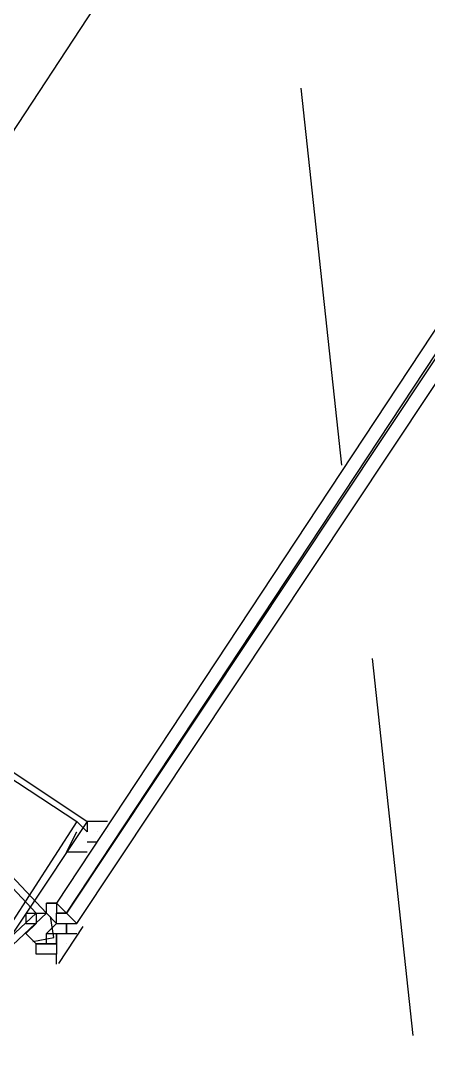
# Model space of a CAD drawing. Header units: feet. Extents: x -84 to 198, y -22 to 181.
# Drawn here: x 134.633 to 135.167, y 96.604 to 97.973 of the extents above; entities that cross this region are included whole.
import ezdxf

# ---------------------------------------------------------------- set-up
doc = ezdxf.new("R2010")
doc.units = ezdxf.units.FT
doc.layers.add('A-LINEA', color=7, linetype='CONTINUOUS')

msp = doc.modelspace()

# ---------------------------------------------------------------- linework, layer by layer
at = {"layer": 'A-LINEA'}
for p, q in [((134.24, 97.2444), (136, 99.9244)), ((134.24, 97.2444), (136, 99.9244)), ((135, 97.8844), (135.0533, 97.3911)), ((135.0933, 97.1378), (135.1467, 96.6444)), ((134.7333, 96.9111), (134.7333, 96.9111)), ((134.7333, 96.9111), (134.7333, 96.9111)), ((134.6667, 96.8178), (134.6667, 96.8178)), ((134.6667, 96.8178), (134.6667, 96.8178)), ((134.68, 96.8178), (134.6667, 96.8178)), ((134.6667, 96.8178), (134.6667, 96.8178)), ((134.6667, 96.8178), (134.6667, 96.8178)), ((134.6667, 96.8044), (134.6667, 96.8178)), ((134.6667, 96.8178), (134.6667, 96.8178)), ((134.6667, 96.8178), (134.6667, 96.8178)), ((134.68, 96.8178), (134.6667, 96.8178)), ((134.6667, 96.8178), (134.6667, 96.8178)), ((134.6667, 96.8178), (134.6667, 96.8178)), ((134.6667, 96.8044), (134.6667, 96.8178)), ((134.6533, 96.8044), (134.6533, 96.8044)), ((134.6533, 96.8044), (134.6533, 96.8044)), ((134.68, 96.8044), (134.68, 96.8044)), ((134.68, 96.8044), (134.68, 96.8044)), ((134.68, 96.8044), (134.68, 96.8044)), ((134.68, 96.8044), (134.6933, 96.8044)), ((134.68, 96.8044), (134.68, 96.8044)), ((134.68, 96.8044), (134.68, 96.8044)), ((134.68, 96.8044), (134.68, 96.8044)), ((134.68, 96.8044), (134.68, 96.8044)), ((134.68, 96.8044), (134.68, 96.8044)), ((134.68, 96.8044), (134.68, 96.8044)), ((134.68, 96.8044), (134.68, 96.8044)), ((134.68, 96.7911), (134.68, 96.8044)), ((134.6933, 96.8044), (134.68, 96.8044)), ((134.68, 96.7911), (134.68, 96.8044)), ((134.68, 96.8044), (134.68, 96.8044)), ((134.68, 96.8044), (134.68, 96.8044)), ((134.68, 96.8044), (134.68, 96.8044)), ((134.68, 96.8044), (134.68, 96.8044)), ((134.68, 96.8044), (134.68, 96.8044)), ((134.68, 96.8044), (134.6933, 96.8044)), ((134.68, 96.8044), (134.68, 96.8044)), ((134.68, 96.8044), (134.68, 96.8044)), ((134.68, 96.8044), (134.68, 96.8044)), ((134.68, 96.8044), (134.68, 96.8044)), ((134.68, 96.8044), (134.68, 96.8044)), ((134.68, 96.8044), (134.68, 96.8044)), ((134.68, 96.8044), (134.68, 96.8044)), ((134.68, 96.7911), (134.68, 96.8044)), ((134.6933, 96.8044), (134.68, 96.8044)), ((134.68, 96.7911), (134.68, 96.8044)), ((134.68, 96.8044), (134.68, 96.8044)), ((134.68, 96.8044), (134.68, 96.8044)), ((134.6933, 96.8044), (134.6933, 96.8044)), ((134.6933, 96.8044), (134.6933, 96.8044)), ((134.6933, 96.8044), (134.6933, 96.8044)), ((134.6933, 96.8044), (134.6933, 96.8044)), ((134.6933, 96.8044), (134.6933, 96.8044)), ((134.6933, 96.8044), (134.6933, 96.8044)), ((134.6933, 96.8044), (134.6933, 96.8044)), ((134.6933, 96.8044), (134.6933, 96.8044)), ((134.6933, 96.8044), (134.6933, 96.8044)), ((134.6933, 96.8044), (134.6933, 96.8044)), ((134.6933, 96.8044), (134.6933, 96.8044)), ((134.6933, 96.8044), (134.6933, 96.8044)), ((134.6933, 96.8044), (134.6933, 96.8044)), ((134.6933, 96.8044), (134.6933, 96.8044)), ((134.6933, 96.8044), (134.6933, 96.8044)), ((134.6933, 96.8044), (134.6933, 96.8044)), ((134.68, 96.7911), (134.68, 96.7911)), ((134.68, 96.7911), (134.68, 96.7911)), ((134.68, 96.7911), (134.68, 96.7911)), ((134.68, 96.7911), (134.6933, 96.7911)), ((134.68, 96.7911), (134.68, 96.7911)), ((134.68, 96.7911), (134.68, 96.7911)), ((134.68, 96.7911), (134.68, 96.7911)), ((134.68, 96.7911), (134.68, 96.7911)), ((134.68, 96.7911), (134.68, 96.7911)), ((134.68, 96.7911), (134.68, 96.7911)), ((134.68, 96.7911), (134.6933, 96.7911)), ((134.68, 96.7911), (134.68, 96.7911)), ((134.68, 96.7911), (134.68, 96.7911)), ((134.68, 96.7911), (134.68, 96.7911)), ((134.68, 96.7911), (134.68, 96.7911)), ((134.68, 96.7911), (134.68, 96.7911)), ((134.68, 96.7911), (134.68, 96.7911)), ((134.68, 96.7911), (134.68, 96.7911)), ((134.68, 96.7911), (134.68, 96.7911)), ((134.68, 96.7911), (134.68, 96.7911)), ((134.68, 96.7911), (134.68, 96.7911)), ((134.68, 96.7911), (134.68, 96.7911)), ((134.68, 96.7911), (134.68, 96.7911)), ((134.68, 96.7911), (134.68, 96.7911)), ((134.68, 96.7911), (134.6933, 96.7911)), ((134.68, 96.7911), (134.68, 96.7911)), ((134.68, 96.7911), (134.68, 96.7911)), ((134.68, 96.7911), (134.68, 96.7911)), ((134.68, 96.7911), (134.68, 96.7911)), ((134.68, 96.7911), (134.68, 96.7911)), ((134.68, 96.7911), (134.68, 96.7911)), ((134.68, 96.7911), (134.6933, 96.7911)), ((134.68, 96.7911), (134.68, 96.7911)), ((134.68, 96.7911), (134.68, 96.7911)), ((134.68, 96.7911), (134.68, 96.7911)), ((134.68, 96.7911), (134.68, 96.7911)), ((134.68, 96.7911), (134.68, 96.7911)), ((134.68, 96.7911), (134.68, 96.7911)), ((134.68, 96.7911), (134.68, 96.7911)), ((134.68, 96.7911), (134.68, 96.7911)), ((134.68, 96.7911), (134.68, 96.7911)), ((134.68, 96.7911), (134.68, 96.7911)), ((134.7146, 96.7871), (134.6826, 96.7387)), ((134.7146, 96.7871), (134.6826, 96.7387)), ((134.6933, 96.7911), (134.6933, 96.7911)), ((134.6933, 96.7911), (134.6933, 96.7778)), ((134.6933, 96.7911), (134.6933, 96.7911)), ((134.6933, 96.7911), (134.6933, 96.7911)), ((134.6933, 96.7911), (134.6933, 96.7911)), ((134.6933, 96.7911), (134.6933, 96.7911)), ((134.6933, 96.7911), (134.7067, 96.7911)), ((134.6933, 96.7911), (134.6933, 96.7911)), ((134.6933, 96.7911), (134.6933, 96.7911)), ((134.6933, 96.7911), (134.6933, 96.7911)), ((134.6933, 96.7911), (134.6933, 96.7911)), ((134.6933, 96.7911), (134.6933, 96.7911)), ((134.6933, 96.7778), (134.6933, 96.7911)), ((134.6933, 96.7778), (134.6933, 96.7911)), ((134.6933, 96.7911), (134.6933, 96.7911)), ((134.6933, 96.7778), (134.6933, 96.7911)), ((134.6933, 96.7911), (134.6933, 96.7911)), ((134.6933, 96.7911), (134.6933, 96.7911)), ((134.6933, 96.7911), (134.6933, 96.7911)), ((134.6933, 96.7911), (134.6933, 96.7911)), ((134.6933, 96.7911), (134.6933, 96.7911)), ((134.6933, 96.7911), (134.6933, 96.7911)), ((134.6933, 96.7911), (134.6933, 96.7911)), ((134.6933, 96.7911), (134.6933, 96.7911)), ((134.6933, 96.7911), (134.6933, 96.7911)), ((134.6933, 96.7911), (134.6933, 96.7911)), ((134.6933, 96.7911), (134.6933, 96.7911)), ((134.6933, 96.7911), (134.6933, 96.7911)), ((134.6933, 96.7911), (134.6933, 96.7911)), ((134.6933, 96.7911), (134.6933, 96.7778)), ((134.6933, 96.7911), (134.6933, 96.7911)), ((134.6933, 96.7911), (134.6933, 96.7911)), ((134.6933, 96.7911), (134.6933, 96.7911)), ((134.6933, 96.7911), (134.6933, 96.7911)), ((134.6933, 96.7911), (134.7067, 96.7911)), ((134.6933, 96.7911), (134.6933, 96.7911)), ((134.6933, 96.7911), (134.6933, 96.7911)), ((134.6933, 96.7911), (134.6933, 96.7911)), ((134.6933, 96.7911), (134.6933, 96.7911)), ((134.6933, 96.7911), (134.6933, 96.7911)), ((134.6933, 96.7778), (134.6933, 96.7911)), ((134.6933, 96.7778), (134.6933, 96.7911)), ((134.6933, 96.7911), (134.6933, 96.7911)), ((134.6933, 96.7778), (134.6933, 96.7911)), ((134.6933, 96.7911), (134.6933, 96.7911)), ((134.6933, 96.7911), (134.6933, 96.7911)), ((134.6933, 96.7911), (134.6933, 96.7911)), ((134.6933, 96.7911), (134.6933, 96.7911)), ((134.6933, 96.7911), (134.6933, 96.7911)), ((134.6933, 96.7911), (134.6933, 96.7911)), ((134.6933, 96.7911), (134.6933, 96.7911)), ((134.6933, 96.7911), (134.6933, 96.7911)), ((134.6933, 96.7911), (134.6933, 96.7911)), ((134.6933, 96.7911), (134.6933, 96.7911)), ((134.6933, 96.7911), (134.6933, 96.7911)), ((134.6933, 96.7911), (134.6933, 96.7911)), ((134.7067, 96.7911), (134.7067, 96.7911)), ((134.7067, 96.7911), (134.7067, 96.7911)), ((134.7067, 96.7911), (134.7067, 96.7911)), ((134.7067, 96.7911), (134.7067, 96.7911)), ((134.7067, 96.7911), (134.7067, 96.7911)), ((134.7067, 96.7911), (134.7067, 96.7911)), ((134.7067, 96.7911), (134.7067, 96.7911)), ((134.7067, 96.7911), (134.7067, 96.7911)), ((134.7067, 96.7911), (134.7067, 96.7911)), ((134.7067, 96.7911), (134.7067, 96.7911)), ((134.7067, 96.7911), (134.7067, 96.7911)), ((134.7067, 96.7911), (134.7067, 96.7911)), ((134.7067, 96.7911), (134.7067, 96.7911)), ((134.7067, 96.7911), (134.7067, 96.7911)), ((134.7067, 96.7911), (134.7067, 96.7911)), ((134.7067, 96.7911), (134.7067, 96.7911)), ((134.7067, 96.7911), (134.7067, 96.7911)), ((134.7067, 96.7911), (134.7067, 96.7911)), ((134.7067, 96.7911), (134.7067, 96.7911)), ((134.7067, 96.7911), (134.7067, 96.7911)), ((134.7067, 96.7911), (134.7067, 96.7911)), ((134.7067, 96.7911), (134.7067, 96.7911)), ((134.64, 96.7778), (134.64, 96.7778)), ((134.64, 96.7778), (134.64, 96.7778)), ((134.64, 96.7778), (134.64, 96.7778)), ((134.64, 96.7778), (134.64, 96.7778)), ((134.6667, 96.7778), (134.6667, 96.7778)), ((134.6667, 96.7778), (134.6667, 96.7778)), ((134.6667, 96.7778), (134.6667, 96.7778)), ((134.6667, 96.7778), (134.6667, 96.7778)), ((134.6667, 96.7778), (134.6667, 96.7778)), ((134.6667, 96.7778), (134.6667, 96.7778)), ((134.6667, 96.7778), (134.68, 96.7778)), ((134.6667, 96.7778), (134.68, 96.7778)), ((134.6667, 96.7644), (134.6667, 96.7778)), ((134.6667, 96.7778), (134.6667, 96.7778)), ((134.6667, 96.7778), (134.6667, 96.7778)), ((134.6667, 96.7778), (134.6667, 96.7778)), ((134.6667, 96.7778), (134.6667, 96.7778)), ((134.6667, 96.7778), (134.6667, 96.7778)), ((134.6667, 96.7778), (134.6667, 96.7778)), ((134.6667, 96.7778), (134.68, 96.7778)), ((134.6667, 96.7778), (134.68, 96.7778)), ((134.6667, 96.7644), (134.6667, 96.7778)), ((134.68, 96.7778), (134.68, 96.7778)), ((134.68, 96.7778), (134.68, 96.7644)), ((134.68, 96.7778), (134.68, 96.7778)), ((134.68, 96.7778), (134.6933, 96.7778)), ((134.68, 96.7778), (134.68, 96.7778)), ((134.68, 96.7778), (134.68, 96.7778)), ((134.68, 96.7778), (134.68, 96.7778)), ((134.68, 96.7778), (134.68, 96.7778)), ((134.68, 96.7778), (134.68, 96.7778)), ((134.68, 96.7778), (134.68, 96.7778)), ((134.68, 96.7778), (134.68, 96.7778)), ((134.68, 96.7778), (134.68, 96.7778)), ((134.68, 96.7778), (134.68, 96.7778)), ((134.68, 96.7778), (134.68, 96.7778)), ((134.68, 96.7778), (134.6933, 96.7778)), ((134.68, 96.7778), (134.68, 96.7778)), ((134.68, 96.7778), (134.68, 96.7778)), ((134.68, 96.7778), (134.68, 96.7778)), ((134.68, 96.7778), (134.68, 96.7778)), ((134.68, 96.7644), (134.68, 96.7778)), ((134.68, 96.7778), (134.68, 96.7778)), ((134.68, 96.7778), (134.68, 96.7778)), ((134.68, 96.7778), (134.68, 96.7778)), ((134.68, 96.7778), (134.68, 96.7778)), ((134.68, 96.7778), (134.68, 96.7778)), ((134.68, 96.7778), (134.68, 96.7778)), ((134.68, 96.7778), (134.68, 96.7778)), ((134.68, 96.7778), (134.68, 96.7778)), ((134.68, 96.7778), (134.68, 96.7778)), ((134.68, 96.7778), (134.68, 96.7778)), ((134.68, 96.7778), (134.68, 96.7778)), ((134.68, 96.7778), (134.68, 96.7644)), ((134.68, 96.7778), (134.68, 96.7778)), ((134.68, 96.7778), (134.6933, 96.7778)), ((134.68, 96.7778), (134.68, 96.7778)), ((134.68, 96.7778), (134.68, 96.7778)), ((134.68, 96.7778), (134.68, 96.7778)), ((134.68, 96.7778), (134.68, 96.7778)), ((134.68, 96.7778), (134.68, 96.7778)), ((134.68, 96.7778), (134.68, 96.7778)), ((134.68, 96.7778), (134.68, 96.7778)), ((134.68, 96.7778), (134.68, 96.7778)), ((134.68, 96.7778), (134.68, 96.7778)), ((134.68, 96.7778), (134.68, 96.7778)), ((134.68, 96.7778), (134.6933, 96.7778)), ((134.68, 96.7778), (134.68, 96.7778)), ((134.68, 96.7778), (134.68, 96.7778)), ((134.68, 96.7778), (134.68, 96.7778)), ((134.68, 96.7778), (134.68, 96.7778)), ((134.68, 96.7644), (134.68, 96.7778)), ((134.68, 96.7778), (134.68, 96.7778)), ((134.68, 96.7778), (134.68, 96.7778)), ((134.68, 96.7778), (134.68, 96.7778)), ((134.68, 96.7778), (134.68, 96.7778)), ((134.68, 96.7778), (134.68, 96.7778)), ((134.68, 96.7778), (134.68, 96.7778)), ((134.68, 96.7778), (134.68, 96.7778)), ((134.68, 96.7778), (134.68, 96.7778)), ((134.68, 96.7778), (134.68, 96.7778)), ((134.68, 96.7778), (134.68, 96.7778)), ((134.6933, 96.7778), (134.6933, 96.7778)), ((134.6933, 96.7778), (134.6933, 96.7778)), ((134.6933, 96.7778), (134.7067, 96.7778)), ((134.6933, 96.7778), (134.6933, 96.7778)), ((134.6933, 96.7778), (134.6933, 96.7778)), ((134.6933, 96.7778), (134.6933, 96.7778)), ((134.6933, 96.7778), (134.6933, 96.7778)), ((134.6933, 96.7778), (134.6933, 96.7778)), ((134.6933, 96.7778), (134.6933, 96.7778)), ((134.6933, 96.7778), (134.6933, 96.7778)), ((134.6933, 96.7778), (134.6933, 96.7778)), ((134.6933, 96.7778), (134.6933, 96.7778)), ((134.6933, 96.7778), (134.6933, 96.7778)), ((134.6933, 96.7778), (134.6933, 96.7778)), ((134.6933, 96.7778), (134.6933, 96.7778)), ((134.6933, 96.7778), (134.6933, 96.7778)), ((134.6933, 96.7778), (134.6933, 96.7778)), ((134.6933, 96.7778), (134.6933, 96.7778)), ((134.6933, 96.7778), (134.6933, 96.7778)), ((134.6933, 96.7778), (134.6933, 96.7778)), ((134.6933, 96.7778), (134.6933, 96.7778)), ((134.6933, 96.7778), (134.6933, 96.7778)), ((134.6933, 96.7778), (134.6933, 96.7778)), ((134.6933, 96.7778), (134.6933, 96.7778)), ((134.6933, 96.7778), (134.6933, 96.7778)), ((134.6933, 96.7778), (134.6933, 96.7778)), ((134.6933, 96.7778), (134.6933, 96.7778)), ((134.6933, 96.7778), (134.6933, 96.7778)), ((134.6933, 96.7778), (134.6933, 96.7778)), ((134.6933, 96.7778), (134.6933, 96.7778)), ((134.6933, 96.7778), (134.6933, 96.7778)), ((134.6933, 96.7778), (134.6933, 96.7778)), ((134.6933, 96.7778), (134.6933, 96.7778)), ((134.6933, 96.7778), (134.6933, 96.7778)), ((134.6933, 96.7778), (134.6933, 96.7778)), ((134.6933, 96.7778), (134.7067, 96.7778)), ((134.6933, 96.7778), (134.6933, 96.7778)), ((134.6933, 96.7778), (134.6933, 96.7778)), ((134.6933, 96.7778), (134.6933, 96.7778)), ((134.6933, 96.7778), (134.6933, 96.7778)), ((134.6933, 96.7778), (134.6933, 96.7778)), ((134.6933, 96.7778), (134.6933, 96.7778)), ((134.6933, 96.7778), (134.6933, 96.7778)), ((134.6933, 96.7778), (134.6933, 96.7778)), ((134.6933, 96.7778), (134.6933, 96.7778)), ((134.6933, 96.7778), (134.6933, 96.7778)), ((134.6933, 96.7778), (134.6933, 96.7778)), ((134.6933, 96.7778), (134.6933, 96.7778)), ((134.6933, 96.7778), (134.6933, 96.7778)), ((134.6933, 96.7778), (134.6933, 96.7778)), ((134.6933, 96.7778), (134.6933, 96.7778)), ((134.6933, 96.7778), (134.6933, 96.7778)), ((134.6933, 96.7778), (134.6933, 96.7778)), ((134.6933, 96.7778), (134.6933, 96.7778)), ((134.6933, 96.7778), (134.6933, 96.7778)), ((134.6933, 96.7778), (134.6933, 96.7778)), ((134.6933, 96.7778), (134.6933, 96.7778)), ((134.6933, 96.7778), (134.6933, 96.7778)), ((134.6933, 96.7778), (134.6933, 96.7778)), ((134.6933, 96.7778), (134.6933, 96.7778)), ((134.6933, 96.7778), (134.6933, 96.7778)), ((134.6933, 96.7778), (134.6933, 96.7778)), ((134.6933, 96.7778), (134.6933, 96.7778)), ((134.6933, 96.7778), (134.6933, 96.7778)), ((134.6933, 96.7778), (134.6933, 96.7778)), ((134.6933, 96.7778), (134.6933, 96.7778)), ((134.7067, 96.7778), (134.7067, 96.7778)), ((134.7067, 96.7778), (134.7067, 96.7778)), ((134.6533, 96.7644), (134.6533, 96.7644)), ((134.6533, 96.7644), (134.6533, 96.7644)), ((134.6533, 96.7644), (134.6533, 96.7644)), ((134.6533, 96.7644), (134.6533, 96.7644)), ((134.6533, 96.7644), (134.6667, 96.7644)), ((134.6533, 96.7644), (134.6533, 96.7644)), ((134.6533, 96.7644), (134.6667, 96.7644)), ((134.6533, 96.7644), (134.6533, 96.7644)), ((134.6533, 96.7644), (134.6533, 96.7644)), ((134.6533, 96.7644), (134.6533, 96.7644)), ((134.6533, 96.7644), (134.6533, 96.7644)), ((134.6533, 96.7644), (134.6667, 96.7644)), ((134.6533, 96.7644), (134.6533, 96.7644)), ((134.6533, 96.7644), (134.6533, 96.7644)), ((134.6533, 96.7644), (134.6533, 96.7644)), ((134.6533, 96.7644), (134.6533, 96.7644)), ((134.6533, 96.7644), (134.6533, 96.7644)), ((134.6533, 96.7644), (134.6533, 96.7644)), ((134.6533, 96.7644), (134.6533, 96.7644)), ((134.6533, 96.7644), (134.6533, 96.7644)), ((134.6667, 96.7644), (134.6533, 96.7644)), ((134.6667, 96.7644), (134.6533, 96.7644)), ((134.6533, 96.7644), (134.6533, 96.7644)), ((134.6533, 96.7644), (134.6533, 96.7644)), ((134.6533, 96.7644), (134.6533, 96.7644)), ((134.6533, 96.7644), (134.6533, 96.7644)), ((134.6533, 96.7644), (134.6533, 96.7644)), ((134.6533, 96.7644), (134.6533, 96.7644)), ((134.6533, 96.7644), (134.6667, 96.7644)), ((134.6533, 96.7644), (134.6533, 96.7644)), ((134.6533, 96.7644), (134.6667, 96.7644)), ((134.6533, 96.7644), (134.6533, 96.7644)), ((134.6533, 96.7644), (134.6533, 96.7644)), ((134.6533, 96.7644), (134.6533, 96.7644)), ((134.6533, 96.7644), (134.6533, 96.7644)), ((134.6533, 96.7644), (134.6667, 96.7644)), ((134.6533, 96.7644), (134.6533, 96.7644)), ((134.6533, 96.7644), (134.6533, 96.7644)), ((134.6533, 96.7644), (134.6533, 96.7644)), ((134.6533, 96.7644), (134.6533, 96.7644)), ((134.6533, 96.7644), (134.6533, 96.7644)), ((134.6533, 96.7644), (134.6533, 96.7644)), ((134.6533, 96.7644), (134.6533, 96.7644)), ((134.6533, 96.7644), (134.6533, 96.7644)), ((134.6667, 96.7644), (134.6533, 96.7644)), ((134.6667, 96.7644), (134.6533, 96.7644)), ((134.6533, 96.7644), (134.6533, 96.7644)), ((134.6533, 96.7644), (134.6533, 96.7644)), ((134.6667, 96.7644), (134.6667, 96.7644)), ((134.6667, 96.7644), (134.6667, 96.7644)), ((134.6667, 96.7644), (134.6667, 96.7644)), ((134.6667, 96.7644), (134.68, 96.7644)), ((134.6667, 96.7644), (134.6667, 96.7644)), ((134.6667, 96.7644), (134.6667, 96.7644)), ((134.6667, 96.7644), (134.6667, 96.7644)), ((134.6667, 96.7644), (134.6667, 96.7644)), ((134.6667, 96.7644), (134.6667, 96.7644)), ((134.6667, 96.7644), (134.6667, 96.7644)), ((134.6667, 96.7644), (134.6667, 96.7644)), ((134.6667, 96.7644), (134.6667, 96.7644)), ((134.6667, 96.7644), (134.6667, 96.7644)), ((134.6667, 96.7644), (134.6667, 96.7644)), ((134.6667, 96.7644), (134.6667, 96.7644)), ((134.6667, 96.7644), (134.6667, 96.7644)), ((134.6667, 96.7644), (134.6667, 96.7644)), ((134.68, 96.7644), (134.6667, 96.7644)), ((134.68, 96.7644), (134.6667, 96.7644)), ((134.6667, 96.7644), (134.6667, 96.7644)), ((134.68, 96.7644), (134.6667, 96.7644)), ((134.6667, 96.7644), (134.6667, 96.7644)), ((134.6667, 96.7644), (134.6667, 96.7644)), ((134.6667, 96.7644), (134.6667, 96.7644)), ((134.6667, 96.7644), (134.6667, 96.7644)), ((134.6667, 96.7644), (134.68, 96.7644)), ((134.6667, 96.7644), (134.6667, 96.7644)), ((134.6667, 96.7644), (134.6667, 96.7644)), ((134.6667, 96.7644), (134.6667, 96.7644)), ((134.6667, 96.7644), (134.6667, 96.7644)), ((134.6667, 96.7644), (134.6667, 96.7644)), ((134.6667, 96.7644), (134.6667, 96.7644)), ((134.6667, 96.7644), (134.6667, 96.7644)), ((134.6667, 96.7644), (134.6667, 96.7644)), ((134.6667, 96.7644), (134.6667, 96.7644)), ((134.6667, 96.7644), (134.6667, 96.7644)), ((134.6667, 96.7644), (134.6667, 96.7644)), ((134.6667, 96.7644), (134.6667, 96.7644)), ((134.6667, 96.7644), (134.6667, 96.7644)), ((134.68, 96.7644), (134.6667, 96.7644)), ((134.68, 96.7644), (134.6667, 96.7644)), ((134.6667, 96.7644), (134.6667, 96.7644)), ((134.68, 96.7644), (134.6667, 96.7644)), ((134.6667, 96.7644), (134.6667, 96.7644)), ((134.68, 96.7644), (134.68, 96.7644)), ((134.68, 96.7644), (134.68, 96.7511)), ((134.68, 96.7644), (134.68, 96.7644)), ((134.68, 96.7644), (134.68, 96.7644)), ((134.68, 96.7644), (134.68, 96.7644)), ((134.68, 96.7644), (134.68, 96.7644)), ((134.68, 96.7644), (134.68, 96.7644)), ((134.68, 96.7644), (134.68, 96.7644)), ((134.68, 96.7644), (134.68, 96.7644)), ((134.68, 96.7644), (134.68, 96.7644)), ((134.68, 96.7644), (134.68, 96.7644)), ((134.68, 96.7644), (134.68, 96.7644)), ((134.68, 96.7644), (134.68, 96.7644)), ((134.68, 96.7644), (134.68, 96.7644)), ((134.68, 96.7644), (134.68, 96.7644)), ((134.68, 96.7644), (134.68, 96.7644)), ((134.68, 96.7644), (134.68, 96.7644)), ((134.68, 96.7644), (134.68, 96.7644)), ((134.68, 96.7644), (134.68, 96.7644)), ((134.68, 96.7644), (134.68, 96.7644)), ((134.68, 96.7644), (134.68, 96.7644)), ((134.68, 96.7644), (134.68, 96.7644)), ((134.68, 96.7644), (134.68, 96.7644)), ((134.68, 96.7644), (134.68, 96.7644)), ((134.68, 96.7644), (134.68, 96.7644)), ((134.68, 96.7644), (134.68, 96.7644)), ((134.68, 96.7644), (134.68, 96.7644)), ((134.68, 96.7644), (134.68, 96.7644)), ((134.68, 96.7644), (134.68, 96.7644)), ((134.68, 96.7644), (134.68, 96.7511)), ((134.68, 96.7644), (134.68, 96.7644)), ((134.68, 96.7644), (134.68, 96.7644)), ((134.68, 96.7644), (134.68, 96.7644)), ((134.68, 96.7644), (134.68, 96.7644)), ((134.68, 96.7644), (134.68, 96.7644)), ((134.68, 96.7644), (134.68, 96.7644)), ((134.68, 96.7644), (134.68, 96.7644)), ((134.68, 96.7644), (134.68, 96.7644)), ((134.68, 96.7644), (134.68, 96.7644)), ((134.68, 96.7644), (134.68, 96.7644)), ((134.68, 96.7644), (134.68, 96.7644)), ((134.68, 96.7644), (134.68, 96.7644)), ((134.68, 96.7644), (134.68, 96.7644)), ((134.68, 96.7644), (134.68, 96.7644)), ((134.68, 96.7644), (134.68, 96.7644)), ((134.68, 96.7644), (134.68, 96.7644)), ((134.68, 96.7644), (134.68, 96.7644)), ((134.68, 96.7644), (134.68, 96.7644)), ((134.68, 96.7644), (134.68, 96.7644)), ((134.68, 96.7644), (134.68, 96.7644)), ((134.68, 96.7644), (134.68, 96.7644)), ((134.68, 96.7644), (134.68, 96.7644)), ((134.68, 96.7644), (134.68, 96.7644)), ((134.68, 96.7644), (134.68, 96.7644)), ((134.68, 96.7644), (134.68, 96.7644)), ((134.68, 96.7644), (134.68, 96.7644)), ((134.6933, 96.7644), (134.6933, 96.7644)), ((134.6933, 96.7644), (134.6933, 96.7644)), ((134.6933, 96.7644), (134.6933, 96.7644)), ((134.6933, 96.7644), (134.6933, 96.7644)), ((134.6933, 96.7644), (134.6933, 96.7644)), ((134.6933, 96.7644), (134.6933, 96.7644)), ((134.6933, 96.7644), (134.6933, 96.7644)), ((134.6933, 96.7644), (134.6933, 96.7644)), ((134.6933, 96.7644), (134.6933, 96.7644)), ((134.6933, 96.7644), (134.6933, 96.7644)), ((134.6667, 96.7511), (134.6667, 96.7511)), ((134.6667, 96.7511), (134.6667, 96.7511)), ((134.6667, 96.7511), (134.6667, 96.7511)), ((134.6667, 96.7511), (134.6667, 96.7511)), ((134.6667, 96.7511), (134.6667, 96.7511)), ((134.6667, 96.7511), (134.6667, 96.7511)), ((134.6667, 96.7511), (134.6667, 96.7511)), ((134.6667, 96.7511), (134.6667, 96.7511)), ((134.6667, 96.7511), (134.6667, 96.7511)), ((134.6667, 96.7511), (134.6667, 96.7511)), ((134.6667, 96.7511), (134.6667, 96.7511)), ((134.6667, 96.7511), (134.6667, 96.7511)), ((134.6667, 96.7511), (134.6667, 96.7511)), ((134.6667, 96.7511), (134.6667, 96.7511)), ((134.6667, 96.7511), (134.6667, 96.7511)), ((134.6667, 96.7511), (134.6667, 96.7511)), ((134.68, 96.7511), (134.68, 96.7511)), ((134.68, 96.7511), (134.68, 96.7511)), ((134.68, 96.7511), (134.68, 96.7511)), ((134.68, 96.7511), (134.68, 96.7511)), ((134.68, 96.7511), (134.68, 96.7511)), ((134.68, 96.7511), (134.68, 96.7511)), ((134.68, 96.7511), (134.68, 96.7511)), ((134.68, 96.7511), (134.68, 96.7511)), ((134.68, 96.7511), (134.68, 96.7511)), ((134.68, 96.7511), (134.68, 96.7511)), ((134.68, 96.7511), (134.68, 96.7511)), ((134.68, 96.7511), (134.68, 96.7511)), ((134.68, 96.7511), (134.68, 96.7511)), ((134.68, 96.7511), (134.68, 96.7511)), ((134.68, 96.7511), (134.68, 96.7511)), ((134.68, 96.7511), (134.68, 96.7511)), ((134.68, 96.7378), (134.68, 96.7511)), ((134.68, 96.7511), (134.68, 96.7511)), ((134.68, 96.7511), (134.68, 96.7511)), ((134.68, 96.7511), (134.68, 96.7511)), ((134.68, 96.7511), (134.68, 96.7511)), ((134.68, 96.7511), (134.68, 96.7511)), ((134.68, 96.7511), (134.68, 96.7511)), ((134.68, 96.7511), (134.68, 96.7511)), ((134.68, 96.7511), (134.68, 96.7511)), ((134.68, 96.7511), (134.68, 96.7511)), ((134.68, 96.7511), (134.68, 96.7511)), ((134.68, 96.7511), (134.68, 96.7511)), ((134.68, 96.7511), (134.68, 96.7511)), ((134.68, 96.7511), (134.68, 96.7511)), ((134.68, 96.7511), (134.68, 96.7511)), ((134.68, 96.7511), (134.68, 96.7511)), ((134.68, 96.7511), (134.68, 96.7511)), ((134.68, 96.7378), (134.68, 96.7511))]:
    msp.add_line(p, q, dxfattribs=at)
for points in [[(134.6933, 96.8044), (136.5867, 99.6711), (136.5867, 99.6844), (136.5733, 99.6844), (134.68, 96.8178), (134.6933, 96.8044)], [(134.6933, 96.8044), (136.5867, 99.6711), (136.5867, 99.6844), (136.5733, 99.6844), (134.68, 96.8178), (134.6933, 96.8044)], [(134.7067, 96.7911), (136.6133, 99.6578), (136.6133, 99.6711), (136.6, 99.6711), (134.6933, 96.8044), (134.7067, 96.7911)], [(134.7067, 96.7911), (136.6133, 99.6578), (136.6133, 99.6711), (136.6, 99.6711), (134.6933, 96.8044), (134.7067, 96.7911)], [(134.08, 97.0044), (134.24, 97.2444), (134.72, 96.9244), (134.56, 96.6844), (134.08, 97.0044)], [(134.08, 97.0044), (134.24, 97.2444), (134.72, 96.9244), (134.56, 96.6844), (134.08, 97.0044)], [(134.2667, 97.2311), (134.0533, 97.0311), (134.4533, 96.6044), (134.6667, 96.8044), (134.2667, 97.2311)], [(134.2667, 97.2311), (134.0533, 97.0311), (134.4533, 96.6044), (134.6667, 96.8044), (134.2667, 97.2311)], [(134.0933, 97.0044), (134.24, 97.2311), (134.7067, 96.9244), (134.56, 96.6978), (134.0933, 97.0044)], [(134.0933, 97.0044), (134.24, 97.2311), (134.7067, 96.9244), (134.56, 96.6978), (134.0933, 97.0044)], [(134.2667, 97.2178), (134.0667, 97.0311), (134.4533, 96.6178), (134.6533, 96.8044), (134.2667, 97.2178)], [(134.2667, 97.2178), (134.0667, 97.0311), (134.4533, 96.6178), (134.6533, 96.8044), (134.2667, 97.2178)], [(134.7467, 96.9244), (134.72, 96.9244), (134.72, 96.9244), (134.72, 96.9111), (134.72, 96.9111), (134.7067, 96.9244), (134.7067, 96.9244), (134.7067, 96.9244), (134.7067, 96.9244)], [(134.7467, 96.9244), (134.72, 96.9244), (134.72, 96.9244), (134.72, 96.9111), (134.72, 96.9111), (134.7067, 96.9244), (134.7067, 96.9244), (134.7067, 96.9244), (134.7067, 96.9244)], [(134.72, 96.8844), (134.72, 96.8844), (134.72, 96.8844), (134.72, 96.8844), (134.6933, 96.8844), (134.6933, 96.8844), (134.7067, 96.9111), (134.7067, 96.9111), (134.7067, 96.9111), (134.7067, 96.9111), (134.7067, 96.9111), (134.7067, 96.9111), (134.7067, 96.9111), (134.7067, 96.9111), (134.7067, 96.9111), (134.7067, 96.9111), (134.7067, 96.9111)], [(134.72, 96.8844), (134.72, 96.8844), (134.72, 96.8844), (134.72, 96.8844), (134.6933, 96.8844), (134.6933, 96.8844), (134.7067, 96.9111), (134.7067, 96.9111), (134.7067, 96.9111), (134.7067, 96.9111), (134.7067, 96.9111), (134.7067, 96.9111), (134.7067, 96.9111), (134.7067, 96.9111), (134.7067, 96.9111), (134.7067, 96.9111), (134.7067, 96.9111)], [(134.7467, 96.9111), (134.7467, 96.9111), (134.7467, 96.9111)], [(134.7467, 96.9111), (134.7467, 96.9111), (134.7467, 96.9111)], [(134.72, 96.8978), (134.7333, 96.8978), (134.7333, 96.8978)], [(134.72, 96.8978), (134.7333, 96.8978), (134.7333, 96.8978)], [(134.6667, 96.8178), (134.68, 96.8178), (134.68, 96.8044), (134.6933, 96.8044), (134.7067, 96.7911)], [(134.6667, 96.8178), (134.68, 96.8178), (134.68, 96.8044), (134.6933, 96.8044), (134.7067, 96.7911)], [(134.64, 96.8044), (134.6533, 96.8044), (134.6533, 96.8044), (134.6533, 96.8044), (134.6533, 96.8044), (134.6533, 96.8044), (134.6667, 96.8044), (134.6667, 96.8044), (134.68, 96.7911), (134.68, 96.7911), (134.68, 96.7911), (134.6667, 96.7778), (134.6667, 96.7778), (134.6667, 96.7778)], [(134.64, 96.8044), (134.64, 96.7911), (134.64, 96.7911), (134.64, 96.7911), (134.6533, 96.7911), (134.6533, 96.7911), (134.64, 96.7778), (134.64, 96.7778), (134.6533, 96.7644), (134.6533, 96.7644), (134.6533, 96.7644)], [(134.64, 96.8044), (134.6533, 96.8044), (134.6533, 96.8044), (134.6533, 96.8044), (134.6533, 96.8044), (134.6533, 96.8044), (134.6667, 96.8044), (134.6667, 96.8044), (134.68, 96.7911), (134.68, 96.7911), (134.68, 96.7911), (134.6667, 96.7778), (134.6667, 96.7778), (134.6667, 96.7778)], [(134.64, 96.8044), (134.64, 96.7911), (134.64, 96.7911), (134.64, 96.7911), (134.6533, 96.7911), (134.6533, 96.7911), (134.64, 96.7778), (134.64, 96.7778), (134.6533, 96.7644), (134.6533, 96.7644), (134.6533, 96.7644)], [(134.649, 96.7677), (134.6764, 96.7729), (134.672, 96.8004)], [(134.649, 96.7677), (134.6764, 96.7729), (134.672, 96.8004)], [(134.6533, 96.8044), (134.6533, 96.8044), (134.6533, 96.8044), (134.6533, 96.7911), (134.6533, 96.7911)], [(134.6533, 96.8044), (134.6533, 96.8044), (134.6533, 96.8044), (134.6533, 96.7911), (134.6533, 96.7911)], [(134.68, 96.7511), (134.6667, 96.7511), (134.6533, 96.7511), (134.6533, 96.7644), (134.64, 96.7778)], [(134.68, 96.7511), (134.6667, 96.7511), (134.6533, 96.7511), (134.6533, 96.7644), (134.64, 96.7778)], [(134.68, 96.7644), (134.68, 96.7778), (134.6933, 96.7778)], [(134.68, 96.7644), (134.68, 96.7778), (134.6933, 96.7778)], [(134.68, 96.7644), (134.6667, 96.7644), (134.68, 96.7644)], [(134.68, 96.7644), (134.6667, 96.7644), (134.68, 96.7644)]]:
    msp.add_lwpolyline(points, dxfattribs=at)

doc.saveas('drawing.dxf')
